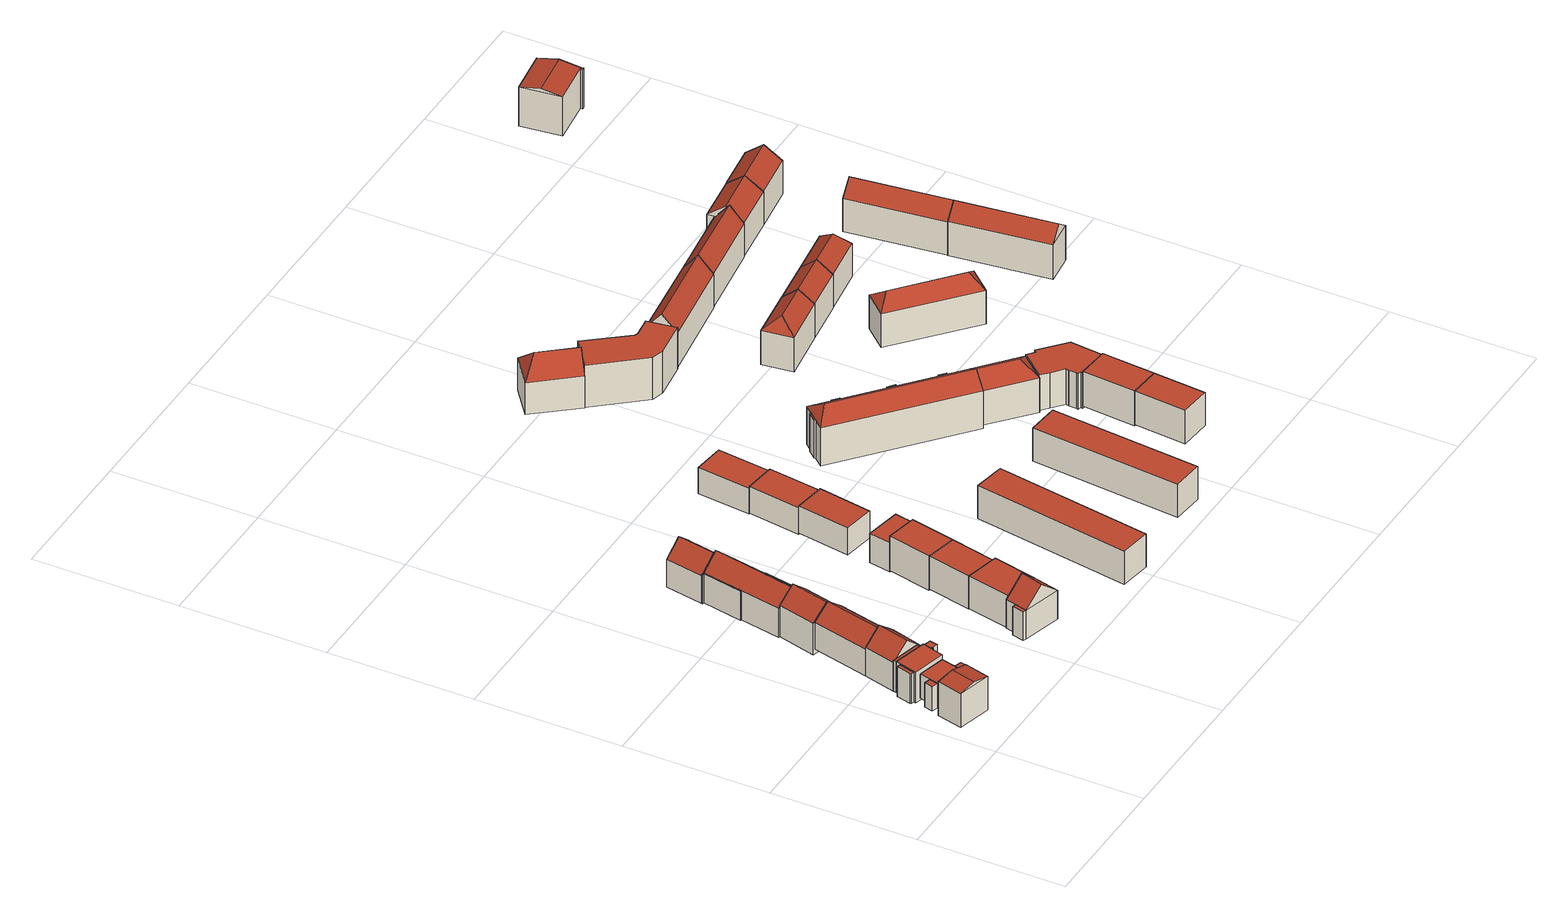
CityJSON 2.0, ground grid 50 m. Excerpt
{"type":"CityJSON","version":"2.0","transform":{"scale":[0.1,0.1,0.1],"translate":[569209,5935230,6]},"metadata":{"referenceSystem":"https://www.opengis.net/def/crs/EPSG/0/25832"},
"CityObjects":{
"building1":{"type":"Building","attributes":{"name":"RitterstraÃe","Gemeindeschluessel":"02100121","function":"31001_1010","roofType":"3100","measuredHeight":13.73,"storeysAboveGround":4},"address":[{"country":"Germany","locality":"Hamburg","thoroughfareNumber":"84","thoroughfareName":"Ritterstraße","postcode":"22089"}],"geometry":[{"type":"Solid","lod":"2","boundaries":[[[[0,1,2,3]],[[4,5,1,0]],[[6,7,5,4]],[[3,2,7,6]],[[0,8,4]],[[6,9,3]],[[3,9,8,0]],[[4,8,9,6]],[[1,5,7,2]]]],"semantics":{"surfaces":[{"type":"WallSurface"},{"type":"RoofSurface","Flaechenneigung":"78.9630977103087","Flaechenrichtung":"285.186948095299","Flaechengroesse":"55.612546742472"},{"type":"RoofSurface","Flaechenneigung":"78.9630874439887","Flaechenrichtung":"105.176972608737","Flaechengroesse":"55.6130983931949"},{"type":"GroundSurface"}],"values":[[0,0,0,0,0,0,1,2,3]]}}]},
"building2":{"type":"Building","attributes":{"name":"RitterstraÃe","Gemeindeschluessel":"02100121","function":"31001_1010"},"children":["building2-1","building2-2","building2-3","building2-4"]},
"building2-1":{"type":"BuildingPart","attributes":{"roofType":"1000","measuredHeight":9,"storeysAboveGround":2},"parents":["building2"],"geometry":[{"type":"Solid","lod":"2","boundaries":[[[[10,11,12,13]],[[14,15,11,10]],[[16,17,15,14]],[[13,12,17,16]],[[14,10,13,16]],[[11,15,17,12]]]],"semantics":{"surfaces":[{"type":"WallSurface"},{"type":"RoofSurface","Flaechenneigung":"90","Flaechenrichtung":"0","Flaechengroesse":"79.3724716983095"},{"type":"GroundSurface"}],"values":[[0,0,0,0,1,2]]}}]},
"building2-2":{"type":"BuildingPart","attributes":{"roofType":"1000","measuredHeight":9,"storeysAboveGround":2},"parents":["building2"],"geometry":[{"type":"Solid","lod":"2","boundaries":[[[[18,19,20,21]],[[22,23,19,18]],[[24,25,23,22]],[[21,20,25,24]],[[22,18,21,24]],[[19,23,25,20]]]],"semantics":{"surfaces":[{"type":"WallSurface"},{"type":"RoofSurface","Flaechenneigung":"90","Flaechenrichtung":"0","Flaechengroesse":"7.1253255640931"},{"type":"GroundSurface"}],"values":[[0,0,0,0,1,2]]}}]},
"building2-3":{"type":"BuildingPart","attributes":{"roofType":"1000","measuredHeight":9,"storeysAboveGround":2},"parents":["building2"],"geometry":[{"type":"Solid","lod":"2","boundaries":[[[[26,27,28,29]],[[30,31,27,26]],[[32,33,31,30]],[[29,28,33,32]],[[30,26,29,32]],[[27,31,33,28]]]],"semantics":{"surfaces":[{"type":"WallSurface"},{"type":"RoofSurface","Flaechenneigung":"90","Flaechenrichtung":"0","Flaechengroesse":"6.98170065006635"},{"type":"GroundSurface"}],"values":[[0,0,0,0,1,2]]}}]},
"building2-4":{"type":"BuildingPart","attributes":{"roofType":"1000","measuredHeight":9,"storeysAboveGround":2},"parents":["building2"],"geometry":[{"type":"Solid","lod":"2","boundaries":[[[[34,35,36,37]],[[38,39,35,34]],[[40,41,39,38]],[[16,17,41,40]],[[42,43,17,16]],[[44,45,43,42]],[[37,36,45,44]],[[42,16,40,38,34,37,44]],[[35,39,41,17,43,45,36]]]],"semantics":{"surfaces":[{"type":"WallSurface"},{"type":"RoofSurface","Flaechenneigung":"90","Flaechenrichtung":"0","Flaechengroesse":"7.20020279614493"},{"type":"GroundSurface"}],"values":[[0,0,0,0,0,0,0,1,2]]}}]},
"building3":{"type":"Building","attributes":{"name":"RitterstraÃe","Gemeindeschluessel":"02100121","function":"31001_1010"},"children":["building3-1","building3-2","building3-3","building3-4","building3-5"]},
"building3-1":{"type":"BuildingPart","attributes":{"roofType":"1000","measuredHeight":11.09,"storeysAboveGround":3},"parents":["building3"],"geometry":[{"type":"Solid","lod":"2","boundaries":[[[[46,47,48,49]],[[50,51,47,46]],[[52,53,51,50]],[[54,55,53,52]],[[56,57,55,54]],[[49,48,57,56]],[[54,52,50,46,49,56]],[[47,51,53,55,57,48]]]],"semantics":{"surfaces":[{"type":"WallSurface"},{"type":"RoofSurface","Flaechenneigung":"90","Flaechenrichtung":"0","Flaechengroesse":"7.1105699987624"},{"type":"GroundSurface"}],"values":[[0,0,0,0,0,0,1,2]]}}]},
"building3-2":{"type":"BuildingPart","attributes":{"roofType":"1000","measuredHeight":11.39,"storeysAboveGround":3},"parents":["building3"],"geometry":[{"type":"Solid","lod":"2","boundaries":[[[[58,59,60,61]],[[62,63,59,58]],[[64,65,63,62]],[[61,60,65,64]],[[62,58,61,64]],[[59,63,65,60]]]],"semantics":{"surfaces":[{"type":"WallSurface"},{"type":"RoofSurface","Flaechenneigung":"90","Flaechenrichtung":"0","Flaechengroesse":"11.8070718735844"},{"type":"GroundSurface"}],"values":[[0,0,0,0,1,2]]}}]},
"building3-3":{"type":"BuildingPart","attributes":{"roofType":"1000","measuredHeight":11.39,"storeysAboveGround":3},"parents":["building3"],"geometry":[{"type":"Solid","lod":"2","boundaries":[[[[66,67,68,69]],[[70,71,67,66]],[[64,65,71,70]],[[69,68,65,64]],[[70,66,69,64]],[[67,71,65,68]]]],"semantics":{"surfaces":[{"type":"WallSurface"},{"type":"RoofSurface","Flaechenneigung":"90","Flaechenrichtung":"0","Flaechengroesse":"94.8785611299774"},{"type":"GroundSurface"}],"values":[[0,0,0,0,1,2]]}}]},
"building3-4":{"type":"BuildingPart","attributes":{"roofType":"1000","measuredHeight":11.73,"storeysAboveGround":3},"parents":["building3"],"geometry":[{"type":"Solid","lod":"2","boundaries":[[[[72,73,74,75]],[[76,77,73,72]],[[78,79,77,76]],[[75,74,79,78]],[[76,72,75,78]],[[73,77,79,74]]]],"semantics":{"surfaces":[{"type":"WallSurface"},{"type":"RoofSurface","Flaechenneigung":"90","Flaechenrichtung":"0","Flaechengroesse":"0.16784926952507"},{"type":"GroundSurface"}],"values":[[0,0,0,0,1,2]]}}]},
"building3-5":{"type":"BuildingPart","attributes":{"roofType":"1000","measuredHeight":11.39,"storeysAboveGround":3},"parents":["building3"],"geometry":[{"type":"Solid","lod":"2","boundaries":[[[[80,81,68,69]],[[82,83,81,80]],[[84,85,83,82]],[[86,87,85,84]],[[69,68,87,86]],[[84,82,80,69,86]],[[81,83,85,87,68]]]],"semantics":{"surfaces":[{"type":"WallSurface"},{"type":"RoofSurface","Flaechenneigung":"90","Flaechenrichtung":"0","Flaechengroesse":"7.1093883123118"},{"type":"GroundSurface"}],"values":[[0,0,0,0,0,1,2]]}}]},
"building4":{"type":"Building","attributes":{"name":"RitterstraÃe","Gemeindeschluessel":"02100121","function":"31001_1010","roofType":"3100","measuredHeight":15.66,"storeysAboveGround":3},"address":[{"country":"Germany","locality":"Hamburg","thoroughfareNumber":"78","thoroughfareName":"Ritterstraße","postcode":"22089"}],"geometry":[{"type":"Solid","lod":"2","boundaries":[[[[88,89,90,91]],[[92,93,89,88]],[[94,95,93,92]],[[91,90,95,94]],[[88,96,92]],[[94,97,91]],[[91,97,96,88]],[[92,96,97,94]],[[89,93,95,90]]]],"semantics":{"surfaces":[{"type":"WallSurface"},{"type":"RoofSurface","Flaechenneigung":"50.3405842650345","Flaechenrichtung":"104.468262427571","Flaechengroesse":"89.6355562606992"},{"type":"RoofSurface","Flaechenneigung":"50.3412504159705","Flaechenrichtung":"283.953714497538","Flaechengroesse":"89.626846986422"},{"type":"GroundSurface"}],"values":[[0,0,0,0,0,0,1,2,3]]}}]},
"building5":{"type":"Building","attributes":{"name":"RitterstraÃe","Gemeindeschluessel":"02100121","function":"31001_1010","roofType":"3100","measuredHeight":14.69,"storeysAboveGround":3},"address":[{"country":"Germany","locality":"Hamburg","thoroughfareNumber":"76","thoroughfareName":"Ritterstraße","postcode":"22089"}],"geometry":[{"type":"Solid","lod":"2","boundaries":[[[[98,99,95,100]],[[101,102,99,98]],[[103,104,102,101]],[[100,95,104,103]],[[98,105,101]],[[103,106,100]],[[100,106,105,98]],[[101,105,106,103]],[[99,102,104,95]]]],"semantics":{"surfaces":[{"type":"WallSurface"},{"type":"RoofSurface","Flaechenneigung":"50.7302458025347","Flaechenrichtung":"283.642347515971","Flaechengroesse":"151.15862938683"},{"type":"RoofSurface","Flaechenneigung":"50.7294900010954","Flaechenrichtung":"103.544220040917","Flaechengroesse":"150.525522609689"},{"type":"GroundSurface"}],"values":[[0,0,0,0,0,0,1,2,3]]}}]},
"building6":{"type":"Building","attributes":{"name":"RitterstraÃe","Gemeindeschluessel":"02100121","function":"31001_1010"},"children":["building6-1","building6-2","building6-3","building6-4","building6-5","building6-6"]},
"building6-1":{"type":"BuildingPart","attributes":{"roofType":"3100","measuredHeight":15.79,"storeysAboveGround":3},"parents":["building6"],"geometry":[{"type":"Solid","lod":"2","boundaries":[[[[107,108,109,110]],[[111,112,108,107]],[[113,114,112,111]],[[110,109,114,113]],[[107,115,111]],[[113,116,110]],[[110,116,115,107]],[[111,115,116,113]],[[108,112,114,109]]]],"semantics":{"surfaces":[{"type":"WallSurface"},{"type":"RoofSurface","Flaechenneigung":"48.3394048364783","Flaechenrichtung":"100.597251596954","Flaechengroesse":"218.943886799477"},{"type":"RoofSurface","Flaechenneigung":"48.3398236193834","Flaechenrichtung":"280.62142585657","Flaechengroesse":"215.667660312458"},{"type":"GroundSurface"}],"values":[[0,0,0,0,0,0,1,2,3]]}}]},
"building6-2":{"type":"BuildingPart","attributes":{"roofType":"3100","measuredHeight":15.3,"storeysAboveGround":3},"parents":["building6"],"geometry":[{"type":"Solid","lod":"2","boundaries":[[[[117,118,119,120]],[[121,122,118,117]],[[123,124,122,121]],[[120,119,124,123]],[[117,125,121]],[[123,126,120]],[[120,126,125,117]],[[121,125,126,123]],[[118,122,124,119]]]],"semantics":{"surfaces":[{"type":"WallSurface"},{"type":"RoofSurface","Flaechenneigung":"48.5464979946171","Flaechenrichtung":"280.573577734027","Flaechengroesse":"102.994364162416"},{"type":"RoofSurface","Flaechenneigung":"48.546206136073","Flaechenrichtung":"100.563123571614","Flaechengroesse":"103.026035686006"},{"type":"GroundSurface"}],"values":[[0,0,0,0,0,0,1,2,3]]}}]},
"building6-3":{"type":"BuildingPart","attributes":{"roofType":"3100","measuredHeight":16.59,"storeysAboveGround":3},"parents":["building6"],"geometry":[{"type":"Solid","lod":"2","boundaries":[[[[127,128,129,130]],[[131,132,128,127]],[[133,134,132,131]],[[130,129,134,133]],[[127,135,131]],[[133,136,130]],[[130,136,135,127]],[[131,135,136,133]],[[128,132,134,129]]]],"semantics":{"surfaces":[{"type":"WallSurface"},{"type":"RoofSurface","Flaechenneigung":"48.5419359398936","Flaechenrichtung":"103.494905465566","Flaechengroesse":"103.164732645913"},{"type":"RoofSurface","Flaechenneigung":"48.5467403666212","Flaechenrichtung":"283.910547382713","Flaechengroesse":"103.321229795242"},{"type":"GroundSurface"}],"values":[[0,0,0,0,0,0,1,2,3]]}}]},
"building6-4":{"type":"BuildingPart","attributes":{"roofType":"3100","measuredHeight":13.48,"storeysAboveGround":3},"parents":["building6"],"geometry":[{"type":"Solid","lod":"2","boundaries":[[[[137,138,139,140]],[[141,142,138,137]],[[121,122,142,141]],[[140,139,122,121]],[[137,143,141]],[[121,144,140]],[[140,144,143,137]],[[141,143,144,121]],[[138,142,122,139]]]],"semantics":{"surfaces":[{"type":"WallSurface"},{"type":"RoofSurface","Flaechenneigung":"48.3589655347862","Flaechenrichtung":"280.539218450289","Flaechengroesse":"5.23498898441386"},{"type":"RoofSurface","Flaechenneigung":"48.3570769880064","Flaechenrichtung":"100.55167793152","Flaechengroesse":"5.23991055299739"},{"type":"GroundSurface"}],"values":[[0,0,0,0,0,0,1,2,3]]}}]},
"building6-5":{"type":"BuildingPart","attributes":{"roofType":"1000","measuredHeight":10.81,"storeysAboveGround":3},"parents":["building6"],"geometry":[{"type":"Solid","lod":"2","boundaries":[[[[145,119,146,147]],[[113,114,119,145]],[[148,149,114,113]],[[150,151,149,148]],[[152,153,151,150]],[[147,146,153,152]],[[150,148,113,145,147,152]],[[119,114,149,151,153,146]]]],"semantics":{"surfaces":[{"type":"WallSurface"},{"type":"RoofSurface","Flaechenneigung":"90","Flaechenrichtung":"0","Flaechengroesse":"6.24754953558558"},{"type":"GroundSurface"}],"values":[[0,0,0,0,0,0,1,2]]}}]},
"building6-6":{"type":"BuildingPart","attributes":{"roofType":"1000","measuredHeight":10.81,"storeysAboveGround":3},"parents":["building6"],"geometry":[{"type":"Solid","lod":"2","boundaries":[[[[154,155,108,107]],[[156,157,155,154]],[[158,159,157,156]],[[160,161,159,158]],[[162,129,161,160]],[[107,108,129,162]],[[160,158,156,154,107,162]],[[155,157,159,161,129,108]]]],"semantics":{"surfaces":[{"type":"WallSurface"},{"type":"RoofSurface","Flaechenneigung":"90","Flaechenrichtung":"0","Flaechengroesse":"5.35510110673493"},{"type":"GroundSurface"}],"values":[[0,0,0,0,0,0,1,2]]}}]},
"building7":{"type":"Building","attributes":{"name":"RitterstraÃe","Gemeindeschluessel":"02100121","function":"31001_1010"},"children":["building7-1","building7-2"]},
"building7-1":{"type":"BuildingPart","attributes":{"roofType":"3100","measuredHeight":16.64,"storeysAboveGround":3},"parents":["building7"],"geometry":[{"type":"Solid","lod":"2","boundaries":[[[[163,164,165,166]],[[167,168,164,163]],[[169,170,168,167]],[[166,165,170,169]],[[163,171,167]],[[169,172,166]],[[166,172,171,163]],[[167,171,172,169]],[[164,168,170,165]]]],"semantics":{"surfaces":[{"type":"WallSurface"},{"type":"RoofSurface","Flaechenneigung":"48.7845732306592","Flaechenrichtung":"285.163824335508","Flaechengroesse":"73.8511008601946"},{"type":"RoofSurface","Flaechenneigung":"48.7845551241752","Flaechenrichtung":"105.162820977622","Flaechengroesse":"74.534012161821"},{"type":"GroundSurface"}],"values":[[0,0,0,0,0,0,1,2,3]]}}]},
"building7-2":{"type":"BuildingPart","attributes":{"roofType":"1000","measuredHeight":10.64,"storeysAboveGround":3},"parents":["building7"],"geometry":[{"type":"Solid","lod":"2","boundaries":[[[[173,174,165,166]],[[175,176,174,173]],[[177,178,176,175]],[[166,165,178,177]],[[175,173,166,177]],[[174,176,178,165]]]],"semantics":{"surfaces":[{"type":"WallSurface"},{"type":"RoofSurface","Flaechenneigung":"90","Flaechenrichtung":"0","Flaechengroesse":"5.31425699903931"},{"type":"GroundSurface"}],"values":[[0,0,0,0,1,2]]}}]},
"building8":{"type":"Building","attributes":{"name":"RitterstraÃe","Gemeindeschluessel":"02100121","function":"31001_1010","yearOfConstruction":1968,"roofType":"1000","measuredHeight":12.16,"storeysAboveGround":4},"address":[{"country":"Germany","locality":"Hamburg","thoroughfareNumber":"105","thoroughfareName":"Ritterstraße","postcode":"22089"}],"geometry":[{"type":"Solid","lod":"2","boundaries":[[[[179,180,181,182]],[[183,184,180,179]],[[185,186,184,183]],[[182,181,186,185]],[[183,179,182,185]],[[180,184,186,181]]]],"semantics":{"surfaces":[{"type":"WallSurface"},{"type":"RoofSurface","Flaechenneigung":"90","Flaechenrichtung":"0","Flaechengroesse":"184.741552491557"},{"type":"GroundSurface"}],"values":[[0,0,0,0,1,2]]}}]},
"building9":{"type":"Building","attributes":{"name":"RitterstraÃe","Gemeindeschluessel":"02100121","function":"31001_1010","yearOfConstruction":1957,"roofType":"1000","measuredHeight":12.34,"storeysAboveGround":4},"address":[{"country":"Germany","locality":"Hamburg","thoroughfareNumber":"99","thoroughfareName":"Ritterstraße","postcode":"22089"}],"geometry":[{"type":"Solid","lod":"2","boundaries":[[[[183,187,188,189]],[[190,191,187,183]],[[192,193,191,190]],[[189,188,193,192]],[[190,183,189,192]],[[187,191,193,188]]]],"semantics":{"surfaces":[{"type":"WallSurface"},{"type":"RoofSurface","Flaechenneigung":"90","Flaechenrichtung":"0","Flaechengroesse":"169.023733499805"},{"type":"GroundSurface"}],"values":[[0,0,0,0,1,2]]}}]},
"building10":{"type":"Building","attributes":{"name":"RitterstraÃe","Gemeindeschluessel":"02100121","function":"31001_1010","yearOfConstruction":1957,"roofType":"1000","measuredHeight":12.66,"storeysAboveGround":4},"address":[{"country":"Germany","locality":"Hamburg","thoroughfareNumber":"97","thoroughfareName":"Ritterstraße","postcode":"22089"}],"geometry":[{"type":"Solid","lod":"2","boundaries":[[[[190,194,195,192]],[[196,197,194,190]],[[198,199,197,196]],[[192,195,199,198]],[[196,190,192,198]],[[194,197,199,195]]]],"semantics":{"surfaces":[{"type":"WallSurface"},{"type":"RoofSurface","Flaechenneigung":"90","Flaechenrichtung":"0","Flaechengroesse":"169.636029500474"},{"type":"GroundSurface"}],"values":[[0,0,0,0,1,2]]}}]},
"building11":{"type":"Building","attributes":{"name":"RitterstraÃe","Gemeindeschluessel":"02100121","function":"31001_1010","yearOfConstruction":1957,"roofType":"1000","measuredHeight":10.79,"storeysAboveGround":3},"address":[{"country":"Germany","locality":"Hamburg","thoroughfareNumber":"95","thoroughfareName":"Ritterstraße","postcode":"22089"}],"geometry":[{"type":"Solid","lod":"2","boundaries":[[[[200,201,202,203]],[[204,205,201,200]],[[206,207,205,204]],[[203,202,207,206]],[[204,200,203,206]],[[201,205,207,202]]]],"semantics":{"surfaces":[{"type":"WallSurface"},{"type":"RoofSurface","Flaechenneigung":"90","Flaechenrichtung":"0","Flaechengroesse":"95.718469993863"},{"type":"GroundSurface"}],"values":[[0,0,0,0,1,2]]}}]},
"building12":{"type":"Building","attributes":{"name":"Marienthaler StraÃe","Gemeindeschluessel":"02100121","function":"31001_1010","yearOfConstruction":1978,"roofType":"1000","measuredHeight":9.94,"storeysAboveGround":3},"address":[{"country":"Germany","locality":"Hamburg","thoroughfareNumber":"64","thoroughfareName":"Marienthaler Straße","postcode":"20535"}],"geometry":[{"type":"Solid","lod":"2","boundaries":[[[[208,209,210,211]],[[212,213,209,208]],[[214,215,213,212]],[[211,210,215,214]],[[212,208,211,214]],[[209,213,215,210]]]],"semantics":{"surfaces":[{"type":"WallSurface"},{"type":"RoofSurface","Flaechenneigung":"90","Flaechenrichtung":"0","Flaechengroesse":"200.903961491709"},{"type":"GroundSurface"}],"values":[[0,0,0,0,1,2]]}}]},
"building13":{"type":"Building","attributes":{"name":"Sievekingsallee","Gemeindeschluessel":"02100121","function":"31001_1010","yearOfConstruction":1957,"roofType":"1000","measuredHeight":12.33,"storeysAboveGround":4},"address":[{"country":"Germany","locality":"Hamburg","thoroughfareNumber":"23","thoroughfareName":"Sievekingsallee","postcode":"20535"}],"geometry":[{"type":"Solid","lod":"2","boundaries":[[[[216,217,218,219]],[[220,221,217,216]],[[222,223,221,220]],[[219,218,223,222]],[[220,216,219,222]],[[217,221,223,218]]]],"semantics":{"surfaces":[{"type":"WallSurface"},{"type":"RoofSurface","Flaechenneigung":"90","Flaechenrichtung":"0","Flaechengroesse":"596.432327996658"},{"type":"GroundSurface"}],"values":[[0,0,0,0,1,2]]}}]},
"building14":{"type":"Building","attributes":{"name":"Marienthaler StraÃe","Gemeindeschluessel":"02100121","function":"31001_1010","yearOfConstruction":1978,"roofType":"1000","measuredHeight":9.87,"storeysAboveGround":3},"address":[{"country":"Germany","locality":"Hamburg","thoroughfareNumber":"64","thoroughfareName":"Marienthaler Straße","postcode":"20535"}],"geometry":[{"type":"Solid","lod":"2","boundaries":[[[[224,225,226,227]],[[228,229,225,224]],[[230,231,229,228]],[[227,226,231,230]],[[228,224,227,230]],[[225,229,231,226]]]],"semantics":{"surfaces":[{"type":"WallSurface"},{"type":"RoofSurface","Flaechenneigung":"90","Flaechenrichtung":"0","Flaechengroesse":"198.832866994656"},{"type":"GroundSurface"}],"values":[[0,0,0,0,1,2]]}}]},
"building15":{"type":"Building","attributes":{"name":"Marienthaler StraÃe","Gemeindeschluessel":"02100121","function":"31001_1010","yearOfConstruction":1978,"roofType":"1000","measuredHeight":9.59,"storeysAboveGround":3},"address":[{"country":"Germany","locality":"Hamburg","thoroughfareNumber":"64","thoroughfareName":"Marienthaler Straße","postcode":"20535"}],"geometry":[{"type":"Solid","lod":"2","boundaries":[[[[232,233,234,235]],[[236,237,233,232]],[[238,239,237,236]],[[235,234,239,238]],[[236,232,235,238]],[[233,237,239,234]]]],"semantics":{"surfaces":[{"type":"WallSurface"},{"type":"RoofSurface","Flaechenneigung":"90","Flaechenrichtung":"0","Flaechengroesse":"200.994115014053"},{"type":"GroundSurface"}],"values":[[0,0,0,0,1,2]]}}]},
"building16":{"type":"Building","attributes":{"name":"Sievekingsallee","Gemeindeschluessel":"02100121","function":"31001_1010","yearOfConstruction":1957,"roofType":"1000","measuredHeight":12.33,"storeysAboveGround":4},"address":[{"country":"Germany","locality":"Hamburg","thoroughfareNumber":"25","thoroughfareName":"Sievekingsallee","postcode":"20535"}],"geometry":[{"type":"Solid","lod":"2","boundaries":[[[[240,241,242,243]],[[244,245,241,240]],[[246,247,245,244]],[[243,242,247,246]],[[244,240,243,246]],[[241,245,247,242]]]],"semantics":{"surfaces":[{"type":"WallSurface"},{"type":"RoofSurface","Flaechenneigung":"90","Flaechenrichtung":"0","Flaechengroesse":"564.616023983364"},{"type":"GroundSurface"}],"values":[[0,0,0,0,1,2]]}}]},
"building17":{"type":"Building","attributes":{"name":"RitterstraÃe","Gemeindeschluessel":"02100121","function":"31001_1010","yearOfConstruction":1957,"roofType":"5000","measuredHeight":17.99,"storeysAboveGround":4},"address":[{"country":"Germany","locality":"Hamburg","thoroughfareNumber":"77","thoroughfareName":"Ritterstraße","postcode":"22089"}],"geometry":[{"type":"Solid","lod":"2","boundaries":[[[[248,249,250,251]],[[252,253,249,248]],[[254,255,253,252]],[[251,250,255,254]],[[248,256,252]],[[254,257,251]],[[251,257,256,248]],[[252,256,257,254]],[[249,253,255,250]]]],"semantics":{"surfaces":[{"type":"WallSurface"},{"type":"RoofSurface","Flaechenneigung":"32.591240133996","Flaechenrichtung":"321.657618618853","Flaechengroesse":"46.1816869503631"},{"type":"RoofSurface","Flaechenneigung":"45.3065956638645","Flaechenrichtung":"231.151875886409","Flaechengroesse":"142.735499440244"},{"type":"RoofSurface","Flaechenneigung":"45.3075789949803","Flaechenrichtung":"51.5157518934329","Flaechengroesse":"142.732499814303"},{"type":"GroundSurface"}],"values":[[0,0,0,0,1,0,2,3,4]]}}]},
"building18":{"type":"Building","attributes":{"name":"RiesserstraÃe","Gemeindeschluessel":"02100121","function":"31001_1010"},"children":["building18-1","building18-2","building18-3","building18-4","building18-5"]},
"building18-1":{"type":"BuildingPart","attributes":{"roofType":"5000","measuredHeight":18.1,"storeysAboveGround":4},"parents":["building18"],"geometry":[{"type":"Solid","lod":"2","boundaries":[[[[258,259,260,261]],[[262,263,259,258]],[[264,265,263,262]],[[261,260,265,264]],[[258,266,262]],[[264,267,261]],[[261,267,266,258]],[[262,266,267,264]],[[259,263,265,260]]]],"semantics":{"surfaces":[{"type":"WallSurface"},{"type":"RoofSurface","Flaechenneigung":"39.535399330422","Flaechenrichtung":"310.813909673549","Flaechengroesse":"30.8139433647635"},{"type":"RoofSurface","Flaechenneigung":"55.5843177042757","Flaechenrichtung":"220.866295000822","Flaechengroesse":"360.53568362959"},{"type":"RoofSurface","Flaechenneigung":"55.5843669479606","Flaechenrichtung":"40.8025414660649","Flaechengroesse":"360.600303545025"},{"type":"GroundSurface"}],"values":[[0,0,0,0,1,0,2,3,4]]}}]},
"building18-2":{"type":"BuildingPart","attributes":{"roofType":"1000","measuredHeight":14.06,"storeysAboveGround":4},"parents":["building18"],"geometry":[{"type":"Solid","lod":"2","boundaries":[[[[268,269,270,271]],[[272,273,269,268]],[[274,275,273,272]],[[271,270,275,274]],[[272,268,271,274]],[[269,273,275,270]]]],"semantics":{"surfaces":[{"type":"WallSurface"},{"type":"RoofSurface","Flaechenneigung":"90","Flaechenrichtung":"0","Flaechengroesse":"1.5155417807817"},{"type":"GroundSurface"}],"values":[[0,0,0,0,1,2]]}}]},
"building18-3":{"type":"BuildingPart","attributes":{"roofType":"1000","measuredHeight":14.13,"storeysAboveGround":4},"parents":["building18"],"geometry":[{"type":"Solid","lod":"2","boundaries":[[[[276,277,278,279]],[[280,281,277,276]],[[282,283,281,280]],[[279,278,283,282]],[[280,276,279,282]],[[277,281,283,278]]]],"semantics":{"surfaces":[{"type":"WallSurface"},{"type":"RoofSurface","Flaechenneigung":"90","Flaechenrichtung":"0","Flaechengroesse":"1.15990099996801"},{"type":"GroundSurface"}],"values":[[0,0,0,0,1,2]]}}]},
"building18-4":{"type":"BuildingPart","attributes":{"roofType":"1000","measuredHeight":14.06,"storeysAboveGround":4},"parents":["building18"],"geometry":[{"type":"Solid","lod":"2","boundaries":[[[[284,285,286,287]],[[288,289,285,284]],[[290,291,289,288]],[[287,286,291,290]],[[288,284,287,290]],[[285,289,291,286]]]],"semantics":{"surfaces":[{"type":"WallSurface"},{"type":"RoofSurface","Flaechenneigung":"90","Flaechenrichtung":"0","Flaechengroesse":"1.08274525342148"},{"type":"GroundSurface"}],"values":[[0,0,0,0,1,2]]}}]},
"building18-5":{"type":"BuildingPart","attributes":{"roofType":"1000","measuredHeight":14.06,"storeysAboveGround":4},"parents":["building18"],"geometry":[{"type":"Solid","lod":"2","boundaries":[[[[292,293,294,295]],[[296,297,293,292]],[[298,299,297,296]],[[295,294,299,298]],[[296,292,295,298]],[[293,297,299,294]]]],"semantics":{"surfaces":[{"type":"WallSurface"},{"type":"RoofSurface","Flaechenneigung":"90","Flaechenrichtung":"0","Flaechengroesse":"1.04606025639241"},{"type":"GroundSurface"}],"values":[[0,0,0,0,1,2]]}}]},
"building19":{"type":"Building","attributes":{"name":"Marienthaler StraÃe","Gemeindeschluessel":"02100121","function":"31001_1010","yearOfConstruction":1994,"roofType":"1000","measuredHeight":15.52,"storeysAboveGround":4},"address":[{"country":"Germany","locality":"Hamburg","thoroughfareNumber":"63","thoroughfareName":"Marienthaler Straße","postcode":"20535"}],"geometry":[{"type":"Solid","lod":"2","boundaries":[[[[300,301,302,303]],[[304,305,301,300]],[[306,307,305,304]],[[308,309,307,306]],[[310,311,309,308]],[[312,313,311,310]],[[314,315,313,312]],[[303,302,315,314]],[[312,310,308,306,304,300,303,314]],[[301,305,307,309,311,313,315,302]]]],"semantics":{"surfaces":[{"type":"WallSurface"},{"type":"RoofSurface","Flaechenneigung":"90","Flaechenrichtung":"0","Flaechengroesse":"365.896277010213"},{"type":"GroundSurface"}],"values":[[0,0,0,0,0,0,0,0,1,2]]}}]},
"building20":{"type":"Building","attributes":{"name":"Saling","Gemeindeschluessel":"02100121","function":"31001_1010","yearOfConstruction":1957,"roofType":"1000","measuredHeight":12.31,"storeysAboveGround":3},"address":[{"country":"Germany","locality":"Hamburg","thoroughfareNumber":"37","thoroughfareName":"Saling","postcode":"20535"}],"geometry":[{"type":"Solid","lod":"2","boundaries":[[[[316,317,318,319]],[[320,321,317,316]],[[322,323,321,320]],[[319,318,323,322]],[[320,316,319,322]],[[317,321,323,318]]]],"semantics":{"surfaces":[{"type":"WallSurface"},{"type":"RoofSurface","Flaechenneigung":"90","Flaechenrichtung":"0","Flaechengroesse":"196.557911996649"},{"type":"GroundSurface"}],"values":[[0,0,0,0,1,2]]}}]},
"building21":{"type":"Building","attributes":{"name":"RiesserstraÃe","Gemeindeschluessel":"02100121","function":"31001_1010","yearOfConstruction":1957,"roofType":"5000","measuredHeight":16.8,"storeysAboveGround":4},"address":[{"country":"Germany","locality":"Hamburg","thoroughfareNumber":"12","thoroughfareName":"Riesserstraße","postcode":"20535"}],"geometry":[{"type":"Solid","lod":"2","boundaries":[[[[324,325,326,264]],[[327,328,325,324]],[[261,329,328,327]],[[264,326,329,261]],[[324,330,327]],[[261,267,264]],[[264,267,330,324]],[[327,330,267,261]],[[325,328,329,326]]]],"semantics":{"surfaces":[{"type":"WallSurface"},{"type":"RoofSurface","Flaechenneigung":"43.7302861855221","Flaechenrichtung":"130.898864597074","Flaechengroesse":"33.8154867157873"},{"type":"RoofSurface","Flaechenneigung":"55.3521359651461","Flaechenrichtung":"40.7936054154118","Flaechengroesse":"115.719286300705"},{"type":"RoofSurface","Flaechenneigung":"55.3521359002732","Flaechenrichtung":"220.868445628892","Flaechengroesse":"115.721190942382"},{"type":"GroundSurface"}],"values":[[0,0,0,0,1,0,2,3,4]]}}]},
"building22":{"type":"Building","attributes":{"name":"Saling","Gemeindeschluessel":"02100121","function":"31001_1010","yearOfConstruction":1957,"roofType":"1000","measuredHeight":12.9,"storeysAboveGround":3},"address":[{"country":"Germany","locality":"Hamburg","thoroughfareNumber":"39","thoroughfareName":"Saling","postcode":"20535"}],"geometry":[{"type":"Solid","lod":"2","boundaries":[[[[320,331,332,322]],[[333,334,331,320]],[[335,336,334,333]],[[322,332,336,335]],[[333,320,322,335]],[[331,334,336,332]]]],"semantics":{"surfaces":[{"type":"WallSurface"},{"type":"RoofSurface","Flaechenneigung":"90","Flaechenrichtung":"0","Flaechengroesse":"199.418887999294"},{"type":"GroundSurface"}],"values":[[0,0,0,0,1,2]]}}]},
"building23":{"type":"Building","attributes":{"name":"RiesserstraÃe","Gemeindeschluessel":"02100121","function":"31001_1010","yearOfConstruction":2015,"roofType":"1000","measuredHeight":13.18,"storeysAboveGround":4},"address":[{"country":"Germany","locality":"Hamburg","thoroughfareNumber":"14","thoroughfareName":"Riesserstraße","postcode":"20535"}],"geometry":[{"type":"Solid","lod":"2","boundaries":[[[[337,338,339,340]],[[341,342,338,337]],[[343,344,342,341]],[[345,346,344,343]],[[347,348,346,345]],[[349,350,348,347]],[[351,352,350,349]],[[353,354,352,351]],[[355,356,354,353]],[[357,358,356,355]],[[359,360,358,357]],[[361,362,360,359]],[[363,364,362,361]],[[365,366,364,363]],[[367,368,366,365]],[[369,370,368,367]],[[340,339,370,369]],[[367,365,363,361,359,357,355,353,351,349,347,345,343,341,337,340,369]],[[338,342,344,346,348,350,352,354,356,358,360,362,364,366,368,370,339]]]],"semantics":{"surfaces":[{"type":"WallSurface"},{"type":"RoofSurface","Flaechenneigung":"90","Flaechenrichtung":"0","Flaechengroesse":"239.594545997493"},{"type":"GroundSurface"}],"values":[[0,0,0,0,0,0,0,0,0,0,0,0,0,0,0,0,0,1,2]]}}]},
"building24":{"type":"Building","attributes":{"name":"Marienthaler StraÃe","Gemeindeschluessel":"02100121","function":"31001_1010","yearOfConstruction":1978,"roofType":"5000","measuredHeight":16.78,"storeysAboveGround":4},"address":[{"country":"Germany","locality":"Hamburg","thoroughfareNumber":"68","thoroughfareName":"Marienthaler Straße","postcode":"20535"}],"geometry":[{"type":"Solid","lod":"2","boundaries":[[[[371,372,373,374]],[[375,376,372,371]],[[377,378,376,375]],[[374,373,378,377]],[[371,379,375]],[[377,380,374]],[[374,380,379,371]],[[375,379,380,377]],[[372,376,378,373]]]],"semantics":{"surfaces":[{"type":"WallSurface"},{"type":"RoofSurface","Flaechenneigung":"44.2824410973606","Flaechenrichtung":"262.2018028693","Flaechengroesse":"31.4268999239326"},{"type":"RoofSurface","Flaechenneigung":"50.9503994465252","Flaechenrichtung":"172.160461231755","Flaechengroesse":"108.391045206488"},{"type":"RoofSurface","Flaechenneigung":"50.9505555741506","Flaechenrichtung":"352.247832367156","Flaechengroesse":"108.525829252715"},{"type":"GroundSurface"}],"values":[[0,0,0,0,1,0,2,3,4]]}}]},
"building25":{"type":"Building","attributes":{"name":"Marienthaler StraÃe","Gemeindeschluessel":"02100121","function":"31001_1010","yearOfConstruction":1983,"roofType":"3100","measuredHeight":18.54,"storeysAboveGround":4},"address":[{"country":"Germany","locality":"Hamburg","thoroughfareNumber":"67","thoroughfareName":"Marienthaler Straße","postcode":"20535"}],"geometry":[{"type":"Solid","lod":"2","boundaries":[[[[381,382,383,384]],[[385,386,382,381]],[[387,388,386,385]],[[384,383,388,387]],[[381,389,385]],[[387,390,384]],[[384,390,389,381]],[[385,389,390,387]],[[382,386,388,383]]]],"semantics":{"surfaces":[{"type":"WallSurface"},{"type":"RoofSurface","Flaechenneigung":"39.8325668008701","Flaechenrichtung":"352.361169320335","Flaechengroesse":"245.513451700254"},{"type":"RoofSurface","Flaechenneigung":"39.8336444409063","Flaechenrichtung":"172.147243796218","Flaechengroesse":"244.529411591753"},{"type":"GroundSurface"}],"values":[[0,0,0,0,0,0,1,2,3]]}}]},
"building26":{"type":"Building","attributes":{"name":"Marienthaler StraÃe","Gemeindeschluessel":"02100121","function":"31001_1010","yearOfConstruction":1978,"roofType":"3100","measuredHeight":16.72,"storeysAboveGround":4},"address":[{"country":"Germany","locality":"Hamburg","thoroughfareNumber":"70","thoroughfareName":"Marienthaler Straße","postcode":"20535"}],"geometry":[{"type":"Solid","lod":"2","boundaries":[[[[391,392,393,377]],[[394,395,392,391]],[[374,396,395,394]],[[377,393,396,374]],[[391,397,394]],[[374,398,377]],[[377,398,397,391]],[[394,397,398,374]],[[392,395,396,393]]]],"semantics":{"surfaces":[{"type":"WallSurface"},{"type":"RoofSurface","Flaechenneigung":"50.6317804165508","Flaechenrichtung":"352.242268598819","Flaechengroesse":"107.002941166558"},{"type":"RoofSurface","Flaechenneigung":"50.631609192293","Flaechenrichtung":"172.164005034306","Flaechengroesse":"107.008956141939"},{"type":"GroundSurface"}],"values":[[0,0,0,0,0,0,1,2,3]]}}]},
"building27":{"type":"Building","attributes":{"name":"RiesserstraÃe","Gemeindeschluessel":"02100121","function":"31001_1010","yearOfConstruction":1978,"roofType":"3200","measuredHeight":16.7,"storeysAboveGround":4},"address":[{"country":"Germany","locality":"Hamburg","thoroughfareNumber":"5","thoroughfareName":"Riesserstraße","postcode":"20535"}],"geometry":[{"type":"Solid","lod":"2","boundaries":[[[[399,400,401,402]],[[403,404,400,399]],[[405,406,404,403]],[[402,401,406,405]],[[399,407,403]],[[405,408,402]],[[402,408,407,399]],[[403,407,408,405]],[[400,404,406,401]]]],"semantics":{"surfaces":[{"type":"WallSurface"},{"type":"RoofSurface","Flaechenneigung":"39.5998360099148","Flaechenrichtung":"130.990553213792","Flaechengroesse":"28.0961727797414"},{"type":"RoofSurface","Flaechenneigung":"39.5995850752921","Flaechenrichtung":"310.995280251988","Flaechengroesse":"28.1017855123138"},{"type":"RoofSurface","Flaechenneigung":"51.0277705219956","Flaechenrichtung":"40.9926897870093","Flaechengroesse":"199.664377506994"},{"type":"RoofSurface","Flaechenneigung":"51.0276804377062","Flaechenrichtung":"220.990716633219","Flaechengroesse":"199.667217612602"},{"type":"GroundSurface"}],"values":[[0,0,0,0,1,2,3,4,5]]}}]},
"building28":{"type":"Building","attributes":{"name":"Marienthaler StraÃe","Gemeindeschluessel":"02100121","function":"31001_1010","yearOfConstruction":1957,"roofType":"3100","measuredHeight":18.01,"storeysAboveGround":4},"address":[{"country":"Germany","locality":"Hamburg","thoroughfareNumber":"69","thoroughfareName":"Marienthaler Straße","postcode":"20535"}],"geometry":[{"type":"Solid","lod":"2","boundaries":[[[[409,410,411,412]],[[413,414,410,409]],[[415,416,414,413]],[[412,411,416,415]],[[409,417,413]],[[415,389,412]],[[412,389,417,409]],[[413,417,389,415]],[[410,414,416,411]]]],"semantics":{"surfaces":[{"type":"WallSurface"},{"type":"RoofSurface","Flaechenneigung":"39.9425786870668","Flaechenrichtung":"352.347240040693","Flaechengroesse":"202.519899924173"},{"type":"RoofSurface","Flaechenneigung":"39.9423094883659","Flaechenrichtung":"172.143786570004","Flaechengroesse":"202.525470316983"},{"type":"GroundSurface"}],"values":[[0,0,0,0,0,0,1,2,3]]}}]},
"building29":{"type":"Building","attributes":{"name":"Marienthaler StraÃe","Gemeindeschluessel":"02100121","function":"31001_1010","yearOfConstruction":1978,"roofType":"5000","measuredHeight":16.5,"storeysAboveGround":4},"address":[{"country":"Germany","locality":"Hamburg","thoroughfareNumber":"72","thoroughfareName":"Marienthaler Straße","postcode":"20535"}],"geometry":[{"type":"Solid","lod":"2","boundaries":[[[[418,419,420,391]],[[421,422,419,418]],[[394,423,422,421]],[[391,420,423,394]],[[418,424,421]],[[394,425,391]],[[391,425,424,418]],[[421,424,425,394]],[[419,422,423,420]]]],"semantics":{"surfaces":[{"type":"WallSurface"},{"type":"RoofSurface","Flaechenneigung":"33.0715198667571","Flaechenrichtung":"82.2769725269341","Flaechengroesse":"26.2153796492854"},{"type":"RoofSurface","Flaechenneigung":"51.0291529648733","Flaechenrichtung":"352.248655171286","Flaechengroesse":"102.366126886481"},{"type":"RoofSurface","Flaechenneigung":"51.0290117346181","Flaechenrichtung":"172.165820586912","Flaechengroesse":"102.447124822191"},{"type":"GroundSurface"}],"values":[[0,0,0,0,1,0,2,3,4]]}}]},
"building30":{"type":"Building","attributes":{"name":"Marienthaler StraÃe","Gemeindeschluessel":"02100121","function":"31001_1010","yearOfConstruction":1994,"roofType":"3100","measuredHeight":16.88,"storeysAboveGround":4},"address":[{"country":"Germany","locality":"Hamburg","thoroughfareNumber":"73","thoroughfareName":"Marienthaler Straße","postcode":"20535"}],"geometry":[{"type":"Solid","lod":"2","boundaries":[[[[426,427,428,429]],[[430,431,427,426]],[[432,433,431,430]],[[429,428,433,432]],[[426,434,430]],[[432,435,429]],[[429,435,434,426]],[[430,434,435,432]],[[427,431,433,428]]]],"semantics":{"surfaces":[{"type":"WallSurface"},{"type":"RoofSurface","Flaechenneigung":"52.5237364036034","Flaechenrichtung":"352.354836471637","Flaechengroesse":"124.486677893524"},{"type":"RoofSurface","Flaechenneigung":"52.5234254664925","Flaechenrichtung":"172.141285876777","Flaechengroesse":"124.491832117768"},{"type":"GroundSurface"}],"values":[[0,0,0,0,0,0,1,2,3]]}}]},
"building31":{"type":"Building","attributes":{"name":"Marienthaler StraÃe","Gemeindeschluessel":"02100121","function":"31001_1010","yearOfConstruction":1978,"roofType":"3100","measuredHeight":17.07,"storeysAboveGround":4},"address":[{"country":"Germany","locality":"Hamburg","thoroughfareNumber":"76","thoroughfareName":"Marienthaler Straße","postcode":"20535"}],"geometry":[{"type":"Solid","lod":"2","boundaries":[[[[436,437,438,439]],[[440,441,437,436]],[[442,443,441,440]],[[439,438,443,442]],[[436,444,440]],[[442,445,439]],[[439,445,444,436]],[[440,444,445,442]],[[437,441,443,438]]]],"semantics":{"surfaces":[{"type":"WallSurface"},{"type":"RoofSurface","Flaechenneigung":"50.99923161332","Flaechenrichtung":"82.6599548533602","Flaechengroesse":"225.76442304462"},{"type":"RoofSurface","Flaechenneigung":"50.9992401360019","Flaechenrichtung":"262.684079176221","Flaechengroesse":"225.769045523284"},{"type":"GroundSurface"}],"values":[[0,0,0,0,0,0,1,2,3]]}}]},
"building32":{"type":"Building","attributes":{"name":"Marienthaler StraÃe","Gemeindeschluessel":"02100121","function":"31001_1010","yearOfConstruction":1978,"roofType":"3100","measuredHeight":16.63,"storeysAboveGround":4},"address":[{"country":"Germany","locality":"Hamburg","thoroughfareNumber":"76","thoroughfareName":"Marienthaler Straße","postcode":"20535"}],"geometry":[{"type":"Solid","lod":"2","boundaries":[[[[446,447,448,449]],[[450,451,447,446]],[[452,453,451,450]],[[449,448,453,452]],[[446,454,450]],[[452,455,449]],[[449,455,454,446]],[[450,454,455,452]],[[447,451,453,448]]]],"semantics":{"surfaces":[{"type":"WallSurface"},{"type":"RoofSurface","Flaechenneigung":"51.0244694097441","Flaechenrichtung":"82.639410243642","Flaechengroesse":"234.306373665371"},{"type":"RoofSurface","Flaechenneigung":"51.0243965308115","Flaechenrichtung":"262.639922198248","Flaechengroesse":"234.29567781896"},{"type":"GroundSurface"}],"values":[[0,0,0,0,0,0,1,2,3]]}}]},
"building33":{"type":"Building","attributes":{"name":"Marienthaler StraÃe","Gemeindeschluessel":"02100121","function":"31001_1010","yearOfConstruction":1968,"roofType":"3100","measuredHeight":16.8,"storeysAboveGround":4},"address":[{"country":"Germany","locality":"Hamburg","thoroughfareNumber":"75","thoroughfareName":"Marienthaler Straße","postcode":"20535"}],"geometry":[{"type":"Solid","lod":"2","boundaries":[[[[456,457,458,459]],[[460,461,457,456]],[[462,463,461,460]],[[459,458,463,462]],[[456,434,460]],[[462,464,459]],[[459,464,434,456]],[[460,434,464,462]],[[457,461,463,458]]]],"semantics":{"surfaces":[{"type":"WallSurface"},{"type":"RoofSurface","Flaechenneigung":"53.0427702947827","Flaechenrichtung":"172.155586859142","Flaechengroesse":"122.3686906016"},{"type":"RoofSurface","Flaechenneigung":"53.0429444023368","Flaechenrichtung":"352.380104724175","Flaechengroesse":"122.371763000523"},{"type":"GroundSurface"}],"values":[[0,0,0,0,0,0,1,2,3]]}}]},
"building34":{"type":"Building","attributes":{"name":"HasselbrookstraÃe","Gemeindeschluessel":"02500503","function":"31001_1010"},"children":["building34-1","building34-2"]},
"building34-1":{"type":"BuildingPart","attributes":{"roofType":"3100","measuredHeight":15.88,"storeysAboveGround":4},"parents":["building34"],"geometry":[{"type":"Solid","lod":"2","boundaries":[[[[465,466,467,468]],[[469,470,466,465]],[[471,472,470,469]],[[468,467,472,471]],[[465,473,469]],[[471,474,468]],[[468,474,473,465]],[[469,473,474,471]],[[466,470,472,467]]]],"semantics":{"surfaces":[{"type":"WallSurface"},{"type":"RoofSurface","Flaechenneigung":"79.7389686864948","Flaechenrichtung":"352.582925227364","Flaechengroesse":"111.888873043901"},{"type":"RoofSurface","Flaechenneigung":"79.7389426822134","Flaechenrichtung":"172.697750649316","Flaechengroesse":"111.885284224878"},{"type":"GroundSurface"}],"values":[[0,0,0,0,0,0,1,2,3]]}}]},
"building34-2":{"type":"BuildingPart","attributes":{"roofType":"1000","measuredHeight":14.6,"storeysAboveGround":4},"parents":["building34"],"geometry":[{"type":"Solid","lod":"2","boundaries":[[[[475,476,470,469]],[[477,478,476,475]],[[479,480,478,477]],[[469,470,480,479]],[[477,475,469,479]],[[476,478,480,470]]]],"semantics":{"surfaces":[{"type":"WallSurface"},{"type":"RoofSurface","Flaechenneigung":"90","Flaechenrichtung":"0","Flaechengroesse":"0.69020799215774"},{"type":"GroundSurface"}],"values":[[0,0,0,0,1,2]]}}]}
},
"vertices":[
[25,209,173],[25,209,48],[2,121,48],[2,121,173],[141,177,173],[141,177,48],[118,90,173],[118,90,48],[83,193,185],[60,105,185],
[68,293,145],[68,293,55],[47,216,55],[47,216,145],[163,268,145],[163,268,55],[143,191,145],[143,191,55],
[128,181,145],[128,181,55],[131,194,55],[131,194,145],[76,195,145],[76,195,55],[79,207,145],[79,207,55],
[28,230,145],[28,230,55],[49,224,55],[49,224,145],[35,260,145],[35,260,55],[57,254,145],[57,254,55],
[169,187,145],[169,187,55],[176,213,55],[176,213,145],[146,193,145],[146,193,55],[146,190,145],[146,190,55],[152,224,145],[152,224,55],[154,219,145],[154,219,55],
[38,310,159],[38,310,48],[40,306,48],[40,306,159],[51,361,159],[51,361,48],[55,361,159],[55,361,48],[64,359,159],[64,359,48],[49,304,159],[49,304,48],
[172,359,162],[172,359,48],[70,385,48],[70,385,162],[169,348,162],[169,348,48],[68,374,162],[68,374,48],
[163,268,162],[163,268,48],[185,344,48],[185,344,162],[48,298,162],[48,298,48],
[177,307,165],[177,307,48],[178,312,48],[178,312,165],[173,305,165],[173,305,48],[175,313,165],[175,313,48],
[184,340,162],[184,340,48],[208,334,162],[208,334,48],[201,306,162],[201,306,48],[176,312,162],[176,312,48],
[188,355,151],[188,355,45],[218,466,45],[218,466,151],[72,384,151],[72,384,45],[100,495,151],[100,495,45],[130,370,201],[159,481,201],
[148,693,145],[148,693,45],[100,495,145],[259,663,145],[259,663,45],[212,467,145],[212,467,45],[203,678,192],[156,481,192],
[279,798,135],[279,798,27],[334,1088,27],[334,1088,135],[171,827,135],[171,827,27],[224,1108,135],[224,1108,27],[225,813,185],[279,1098,185],
[238,1242,129],[238,1242,27],[214,1110,27],[214,1110,129],[352,1220,129],[352,1220,27],[327,1089,129],[327,1089,27],[295,1231,180],[271,1100,180],
[254,664,143],[254,664,27],[285,796,27],[285,796,143],[143,694,143],[143,694,27],[176,826,143],[176,826,27],[198,679,193],[231,811,193],
[281,1244,129],[281,1244,27],[279,1234,27],[279,1234,129],[354,1231,129],[354,1231,27],[317,1238,162],[315,1227,162],
[214,1110,135],[213,1106,27],[213,1106,135],[197,967,135],[197,967,27],[193,967,135],[193,967,27],[219,1105,135],[219,1105,27],
[307,945,135],[307,945,27],[310,945,135],[310,945,27],[284,805,135],[284,805,27],[287,804,135],[287,804,27],[285,796,135],
[499,230,162],[499,230,56],[478,152,56],[478,152,162],[631,196,162],[631,196,56],[610,116,162],[610,116,56],[565,213,222],[544,134,222],
[466,155,162],[466,155,56],[477,197,162],[477,197,56],[489,194,162],[489,194,56],
[505,229,172],[505,229,51],[621,199,51],[621,199,172],[537,378,172],[537,378,51],[654,351,172],[654,351,51],
[537,378,49],[643,353,49],[643,353,172],[570,529,172],[570,529,49],[676,506,172],[676,506,49],
[570,529,45],[676,506,45],[603,681,172],[603,681,45],[709,660,172],[709,660,45],
[606,680,145],[606,680,37],[727,657,37],[727,657,145],[620,757,145],[620,757,37],[741,734,145],[741,734,37],
[625,834,134],[625,834,35],[731,816,35],[731,816,134],[653,1016,134],[653,1016,35],[761,1000,134],[761,1000,35],
[941,562,181],[941,562,58],[854,21,58],[854,21,181],[1048,544,181],[1048,544,58],[962,4,181],[962,4,58],
[653,1016,128],[653,1016,29],[761,1000,29],[761,1000,128],[678,1196,128],[678,1196,29],[785,1183,128],[785,1183,29],
[678,1196,121],[678,1196,25],[785,1183,25],[785,1183,121],[698,1380,121],[698,1380,25],[806,1368,121],[806,1368,25],
[1274,554,179],[1274,554,56],[1228,38,56],[1228,38,179],[1383,544,179],[1383,544,56],[1336,28,179],[1336,28,56],
[816,2029,133],[816,2029,15],[930,1888,15],[930,1888,133],[915,2107,133],[915,2107,15],[1028,1964,133],[1028,1964,15],[890,2037,195],[979,1926,195],
[994,1122,164],[994,1122,24],[1387,781,24],[1387,781,164],[1071,1210,164],[1071,1210,24],[1465,871,164],[1465,871,24],[1057,1144,205],[1426,826,205],
[1019,1157,164],[1019,1157,24],[1022,1154,24],[1022,1154,164],[1044,1186,164],[1044,1186,24],[1047,1183,164],[1047,1183,24],
[1269,1045,165],[1269,1045,24],[1266,1042,24],[1266,1042,165],[1291,1026,165],[1291,1026,24],[1288,1023,165],[1288,1023,24],
[1134,1161,164],[1134,1161,24],[1131,1158,24],[1131,1158,164],[1154,1144,164],[1154,1144,24],[1152,1141,164],[1152,1141,24],
[1394,937,164],[1394,937,24],[1392,934,24],[1392,934,164],[1414,920,164],[1414,920,24],[1411,917,164],[1411,917,24],
[1135,1828,172],[1135,1828,17],[1028,1964,17],[1028,1964,172],[1147,1823,172],[1147,1823,17],[1214,1832,172],[1214,1832,17],[1230,1733,172],[1230,1733,17],[1103,1715,172],[1103,1715,17],[1061,1727,172],[1061,1727,17],[930,1888,172],[930,1888,17],
[1568,193,177],[1568,193,54],[1676,184,54],[1676,184,177],[1583,373,177],[1583,373,54],[1691,364,177],[1691,364,54],
[1601,753,164],[1601,753,37],[1465,871,37],[1523,663,164],[1523,663,37],[1387,781,37],[1532,734,205],
[1583,373,48],[1691,364,48],[1598,556,177],[1598,556,48],[1706,547,177],[1706,547,48],
[1631,737,172],[1631,737,40],[1624,729,40],[1624,729,172],[1717,661,172],[1717,661,40],[1710,589,172],[1710,589,40],[1707,558,172],[1707,558,40],[1706,547,172],[1706,547,40],[1598,556,172],[1598,556,40],[1599,564,172],[1599,564,40],[1586,565,172],[1586,565,40],[1587,572,172],[1587,572,40],[1589,598,172],[1589,598,40],[1589,600,172],[1589,600,40],[1590,610,172],[1590,610,40],[1552,643,172],[1552,643,40],[1526,666,172],[1526,666,40],[1599,751,172],[1599,751,40],[1615,736,172],[1615,736,40],
[1369,1412,153],[1369,1412,27],[1548,1437,27],[1548,1437,153],[1355,1517,153],[1355,1517,27],[1534,1541,153],[1534,1541,27],[1403,1470,195],[1541,1489,195],
[1530,1874,149],[1530,1874,23],[1214,1832,23],[1214,1832,149],[1543,1777,149],[1543,1777,23],[1230,1733,149],[1230,1733,23],[1536,1825,208],[1222,1782,208],
[1691,1562,153],[1691,1562,28],[1534,1541,28],[1705,1459,153],[1705,1459,28],[1548,1437,28],[1698,1511,196],[1541,1489,196],
[1908,1091,161],[1908,1091,36],[1656,1311,36],[1656,1311,161],[1840,1013,161],[1840,1013,36],[1588,1233,161],[1588,1233,36],[1848,1075,203],[1648,1249,203],
[1796,1909,150],[1796,1909,28],[1530,1874,28],[1530,1874,150],[1808,1814,150],[1808,1814,28],[1543,1777,150],[1543,1777,28],[1802,1861,208],
[1856,1585,153],[1856,1585,30],[1691,1562,30],[1870,1482,153],[1870,1482,30],[1705,1459,30],[1835,1529,195],[1698,1511,195],
[1956,1955,154],[1956,1955,31],[1792,1933,31],[1792,1933,154],[1972,1836,154],[1972,1836,31],[1808,1814,154],[1808,1814,31],[1964,1896,200],[1800,1873,200],
[2231,952,167],[2231,952,39],[2188,1286,39],[2188,1286,167],[2128,938,167],[2128,938,39],[2085,1273,167],[2085,1273,39],[2179,945,210],[2136,1280,210],
[2202,1288,156],[2202,1288,33],[2158,1625,33],[2158,1625,156],[2096,1274,156],[2096,1274,33],[2052,1611,156],[2052,1611,33],[2149,1281,200],[2105,1618,200],
[1972,1836,156],[1972,1836,32],[2135,1859,32],[2135,1859,156],[1956,1955,156],[1956,1955,32],[2119,1976,156],[2119,1976,32],[2127,1918,200],
[2257,2756,146],[2257,2756,0],[2103,2735,0],[2103,2735,146],[2276,2615,146],[2276,2615,0],[2121,2596,146],[2121,2596,0],[2267,2686,159],[2112,2666,159],
[2277,2608,146],[2277,2608,0],[2268,2607,146],[2268,2607,0],[2267,2614,146],[2267,2614,0]
]}
